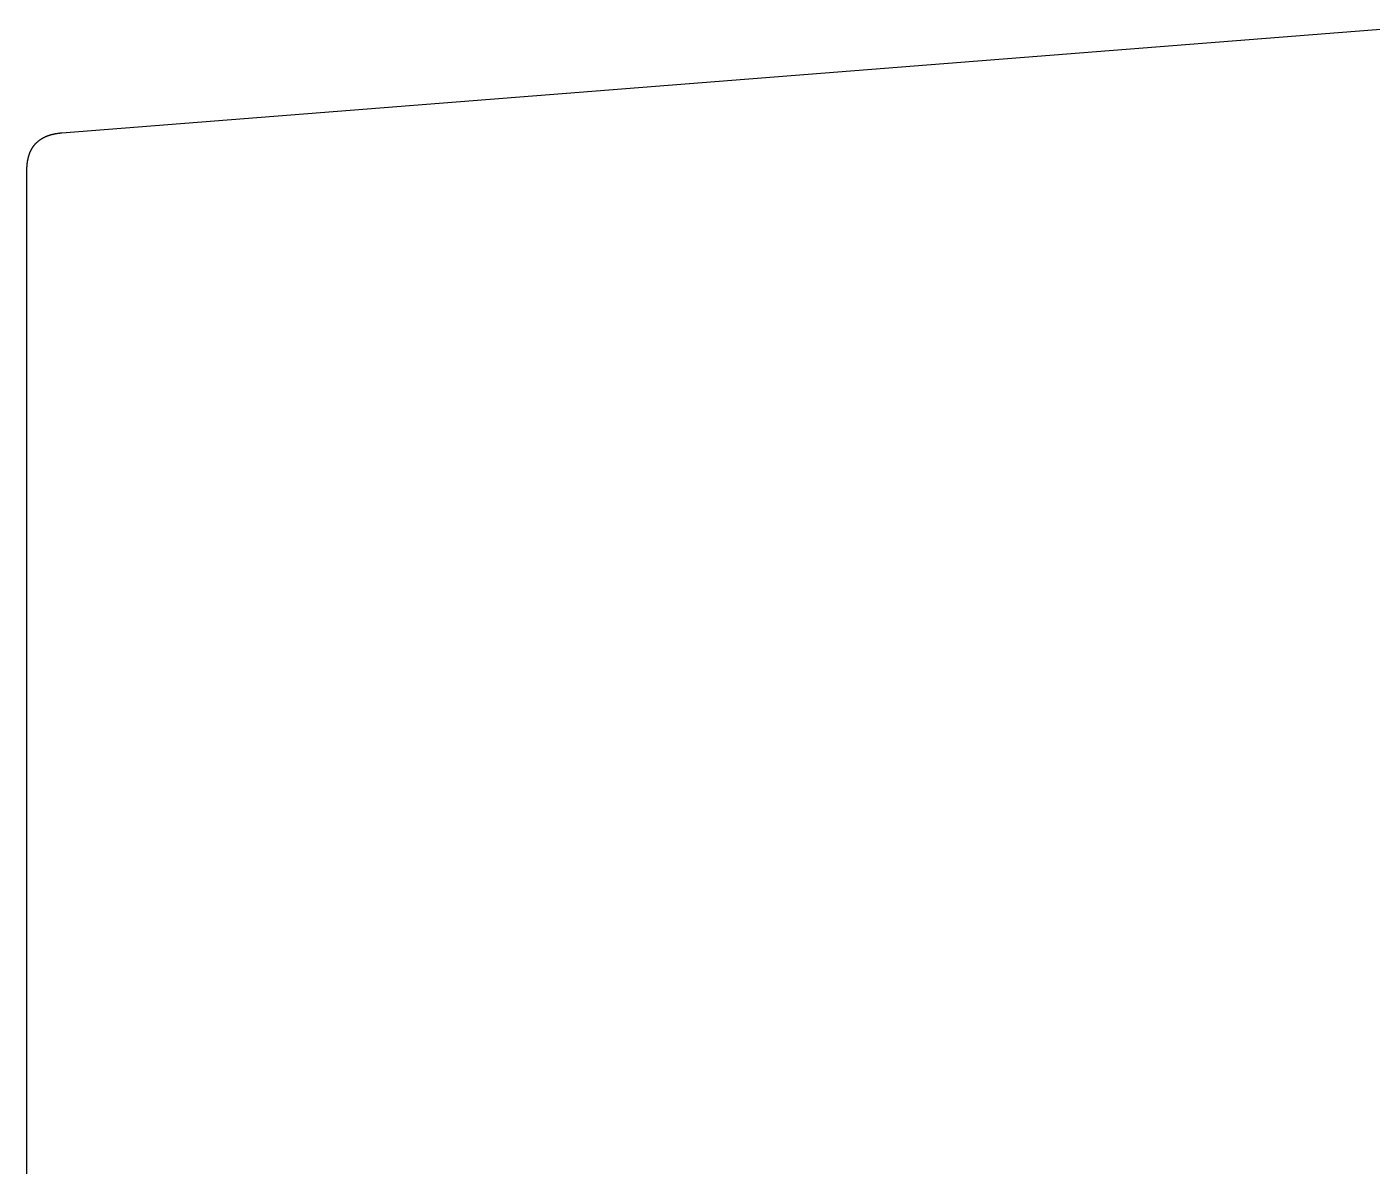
# Model space of a CAD drawing. Extents: x -174 to 104, y -42 to 61.
# Drawn here: x -174.18 to -138.63, y 9.19 to 39.31 of the extents above; entities that cross this region are included whole.
import ezdxf

# ---------------------------------------------------------------- set-up
doc = ezdxf.new("R2010")
doc.units = 0
doc.layers.add('BLACK', color=7, linetype='CONTINUOUS')

msp = doc.modelspace()

# ---------------------------------------------------------------- linework, layer by layer
at = {"layer": 'BLACK', "linetype": 'CONTINUOUS'}
for p, q in [((-173.25854, 36.51098), (-137.668181, 39.312002)), ((-173.920691, 36.255139), (-173.915137, 36.26045)), ((-173.915137, 36.26045), (-173.909522, 36.265709)), ((-173.909522, 36.265709), (-173.903846, 36.270916)), ((-173.903846, 36.270916), (-173.898108, 36.27607)), ((-173.898108, 36.27607), (-173.892309, 36.281172)), ((-173.892309, 36.281172), (-173.886448, 36.286222)), ((-173.886448, 36.286222), (-173.880524, 36.29122)), ((-173.880524, 36.29122), (-173.874537, 36.296167)), ((-173.874537, 36.296167), (-173.868487, 36.301063)), ((-173.868487, 36.301063), (-173.862372, 36.305907)), ((-173.862372, 36.305907), (-173.856194, 36.3107)), ((-173.856194, 36.3107), (-173.84995, 36.315443)), ((-173.84995, 36.315443), (-173.843641, 36.320134)), ((-173.843641, 36.320134), (-173.837266, 36.324774)), ((-173.837266, 36.324774), (-173.830826, 36.329364)), ((-173.830826, 36.329364), (-173.824318, 36.333903)), ((-173.824318, 36.333903), (-173.817743, 36.338392)), ((-173.817743, 36.338392), (-173.811099, 36.34283)), ((-173.811099, 36.34283), (-173.804388, 36.347217)), ((-173.804388, 36.347217), (-173.797608, 36.351554)), ((-173.797608, 36.351554), (-173.790757, 36.35584)), ((-173.790757, 36.35584), (-173.783837, 36.360076)), ((-173.783837, 36.360076), (-173.776846, 36.364261)), ((-173.776846, 36.364261), (-173.769784, 36.368396)), ((-173.769784, 36.368396), (-173.76265, 36.37248)), ((-173.76265, 36.37248), (-173.755443, 36.376513)), ((-173.755443, 36.376513), (-173.748163, 36.380495)), ((-173.748163, 36.380495), (-173.74081, 36.384427)), ((-173.74081, 36.384427), (-173.733382, 36.388307)), ((-173.733382, 36.388307), (-173.725878, 36.392136)), ((-173.725878, 36.392136), (-173.7183, 36.395915)), ((-173.7183, 36.395915), (-173.710644, 36.399641)), ((-173.710644, 36.399641), (-173.702912, 36.403317)), ((-173.702912, 36.403317), (-173.695101, 36.40694)), ((-173.695101, 36.40694), (-173.687212, 36.410512)), ((-173.687212, 36.410512), (-173.679244, 36.414032)), ((-173.679244, 36.414032), (-173.671197, 36.417499)), ((-173.671197, 36.417499), (-173.663068, 36.420914)), ((-173.663068, 36.420914), (-173.654858, 36.424277)), ((-173.654858, 36.424277), (-173.646566, 36.427586)), ((-173.646566, 36.427586), (-173.638191, 36.430842)), ((-173.638191, 36.430842), (-173.629733, 36.434045)), ((-173.629733, 36.434045), (-173.62119, 36.437194)), ((-173.62119, 36.437194), (-173.612562, 36.440289)), ((-173.612562, 36.440289), (-173.603848, 36.44333)), ((-173.603848, 36.44333), (-173.595047, 36.446316)), ((-173.595047, 36.446316), (-173.586159, 36.449248)), ((-173.586159, 36.449248), (-173.577183, 36.452124)), ((-173.577183, 36.452124), (-173.568118, 36.454945)), ((-173.568118, 36.454945), (-173.558962, 36.457709)), ((-173.558962, 36.457709), (-173.549716, 36.460418)), ((-173.549716, 36.460418), (-173.540379, 36.463069)), ((-173.540379, 36.463069), (-173.530949, 36.465664)), ((-173.530949, 36.465664), (-173.521426, 36.468201)), ((-173.521426, 36.468201), (-173.511809, 36.470681)), ((-173.511809, 36.470681), (-173.502097, 36.473102)), ((-173.502097, 36.473102), (-173.492289, 36.475464)), ((-173.492289, 36.475464), (-173.482385, 36.477768)), ((-173.482385, 36.477768), (-173.472383, 36.480012)), ((-173.472383, 36.480012), (-173.462283, 36.482195)), ((-173.462283, 36.482195), (-173.452083, 36.484319)), ((-173.452083, 36.484319), (-173.441783, 36.486381)), ((-173.441783, 36.486381), (-173.431383, 36.488382)), ((-173.431383, 36.488382), (-173.42088, 36.490321)), ((-173.42088, 36.490321), (-173.410275, 36.492197)), ((-173.410275, 36.492197), (-173.399566, 36.49401)), ((-173.399566, 36.49401), (-173.388752, 36.49576)), ((-173.388752, 36.49576), (-173.377832, 36.497446)), ((-173.377832, 36.497446), (-173.366806, 36.499067)), ((-173.366806, 36.499067), (-173.355673, 36.500623)), ((-173.355673, 36.500623), (-173.344431, 36.502113)), ((-173.344431, 36.502113), (-173.33308, 36.503537)), ((-173.33308, 36.503537), (-173.321619, 36.504894)), ((-173.321619, 36.504894), (-173.310046, 36.506184)), ((-173.310046, 36.506184), (-173.298361, 36.507405)), ((-173.298361, 36.507405), (-173.286563, 36.508557)), ((-173.286563, 36.508557), (-173.274651, 36.509641)), ((-173.274651, 36.509641), (-173.262624, 36.510654)), ((-173.262624, 36.510654), (-173.25854, 36.51098)), ((-174.129302, 35.9011), (-174.128003, 35.905414)), ((-174.128003, 35.905414), (-174.126691, 35.909703)), ((-174.126691, 35.909703), (-174.125363, 35.913976)), ((-174.125363, 35.913976), (-174.124021, 35.918226)), ((-174.124021, 35.918226), (-174.122663, 35.922461)), ((-174.122663, 35.922461), (-174.121292, 35.926672)), ((-174.121292, 35.926672), (-174.119905, 35.930867)), ((-174.119905, 35.930867), (-174.118504, 35.935039)), ((-174.118504, 35.935039), (-174.117087, 35.939197)), ((-174.117087, 35.939197), (-174.115657, 35.943331)), ((-174.115657, 35.943331), (-174.114211, 35.94745)), ((-174.114211, 35.94745), (-174.112751, 35.951546)), ((-174.112751, 35.951546), (-174.111276, 35.955627)), ((-174.111276, 35.955627), (-174.109788, 35.959686)), ((-174.109788, 35.959686), (-174.108284, 35.96373)), ((-174.108284, 35.96373), (-174.106766, 35.967751)), ((-174.106766, 35.967751), (-174.105233, 35.971758)), ((-174.105233, 35.971758), (-174.103687, 35.975743)), ((-174.103687, 35.975743), (-174.102126, 35.979713)), ((-174.102126, 35.979713), (-174.100551, 35.983661)), ((-174.100551, 35.983661), (-174.09896, 35.987595)), ((-174.09896, 35.987595), (-174.097357, 35.991507)), ((-174.097357, 35.991507), (-174.095738, 35.995404)), ((-174.095738, 35.995404), (-174.094106, 35.99928)), ((-174.094106, 35.99928), (-174.092459, 36.003142)), ((-174.092459, 36.003142), (-174.090799, 36.006983)), ((-174.090799, 36.006983), (-174.089123, 36.010809)), ((-174.089123, 36.010809), (-174.087434, 36.014615)), ((-174.087434, 36.014615), (-174.08573, 36.018406)), ((-174.08573, 36.018406), (-174.084014, 36.022177)), ((-174.084014, 36.022177), (-174.082281, 36.025933)), ((-174.082281, 36.025933), (-174.080536, 36.029669)), ((-174.080536, 36.029669), (-174.078776, 36.033391)), ((-174.078776, 36.033391), (-174.077003, 36.037093)), ((-174.077003, 36.037093), (-174.075214, 36.040781)), ((-174.075214, 36.040781), (-174.073413, 36.044449)), ((-174.073413, 36.044449), (-174.071597, 36.048103)), ((-174.071597, 36.048103), (-174.069768, 36.051737)), ((-174.069768, 36.051737), (-174.067923, 36.055358)), ((-174.067923, 36.055358), (-174.066066, 36.058959)), ((-174.066066, 36.058959), (-174.064194, 36.062546)), ((-174.064194, 36.062546), (-174.062309, 36.066114)), ((-174.062309, 36.066114), (-174.060409, 36.069668)), ((-174.060409, 36.069668), (-174.058496, 36.073203)), ((-174.058496, 36.073203), (-174.056568, 36.076725)), ((-174.056568, 36.076725), (-174.054627, 36.080228)), ((-174.054627, 36.080228), (-174.052671, 36.083717)), ((-174.052671, 36.083717), (-174.050702, 36.087187)), ((-174.050702, 36.087187), (-174.048718, 36.090644)), ((-174.048718, 36.090644), (-174.046722, 36.094083)), ((-174.046722, 36.094083), (-174.04471, 36.097508)), ((-174.04471, 36.097508), (-174.042686, 36.100915)), ((-174.042686, 36.100915), (-174.040647, 36.104309)), ((-174.040647, 36.104309), (-174.038594, 36.107685)), ((-174.038594, 36.107685), (-174.036527, 36.111047)), ((-174.036527, 36.111047), (-174.034447, 36.114391)), ((-174.034447, 36.114391), (-174.032352, 36.117722)), ((-174.032352, 36.117722), (-174.030244, 36.121036)), ((-174.030244, 36.121036), (-174.028121, 36.124336)), ((-174.028121, 36.124336), (-174.025985, 36.12762)), ((-174.025985, 36.12762), (-174.023834, 36.130889)), ((-174.023834, 36.130889), (-174.02167, 36.134142)), ((-174.02167, 36.134142), (-174.019492, 36.137381)), ((-174.019492, 36.137381), (-174.0173, 36.140604)), ((-174.0173, 36.140604), (-174.015093, 36.143813)), ((-174.015093, 36.143813), (-174.012873, 36.147006)), ((-174.012873, 36.147006), (-174.010639, 36.150185)), ((-174.010639, 36.150185), (-174.008391, 36.153349)), ((-174.008391, 36.153349), (-174.006128, 36.156498)), ((-174.006128, 36.156498), (-174.003852, 36.159632)), ((-174.003852, 36.159632), (-174.001561, 36.162752)), ((-174.001561, 36.162752), (-173.999257, 36.165857)), ((-173.999257, 36.165857), (-173.996938, 36.168948)), ((-173.996938, 36.168948), (-173.994605, 36.172024)), ((-173.994605, 36.172024), (-173.992258, 36.175086)), ((-173.992258, 36.175086), (-173.989897, 36.178133)), ((-173.989897, 36.178133), (-173.987521, 36.181166)), ((-173.987521, 36.181166), (-173.985132, 36.184184)), ((-173.985132, 36.184184), (-173.982728, 36.187189)), ((-173.982728, 36.187189), (-173.98031, 36.190179)), ((-173.98031, 36.190179), (-173.977878, 36.193155)), ((-173.977878, 36.193155), (-173.975431, 36.196117)), ((-173.975431, 36.196117), (-173.97297, 36.199065)), ((-173.97297, 36.199065), (-173.970495, 36.201999)), ((-173.970495, 36.201999), (-173.968005, 36.204919)), ((-173.968005, 36.204919), (-173.965501, 36.207825)), ((-173.965501, 36.207825), (-173.962982, 36.210717)), ((-173.962982, 36.210717), (-173.960449, 36.213596)), ((-173.960449, 36.213596), (-173.957901, 36.21646)), ((-173.957901, 36.21646), (-173.955339, 36.219311)), ((-173.955339, 36.219311), (-173.952762, 36.222148)), ((-173.952762, 36.222148), (-173.950171, 36.224972)), ((-173.950171, 36.224972), (-173.947565, 36.227781)), ((-173.947565, 36.227781), (-173.942309, 36.23336)), ((-173.942309, 36.23336), (-173.936994, 36.238885)), ((-173.936994, 36.238885), (-173.931619, 36.244357)), ((-173.931619, 36.244357), (-173.926185, 36.249774)), ((-173.926185, 36.249774), (-173.920691, 36.255139)), ((-174.179831, 35.544209), (-174.179722, 35.550162)), ((-174.179722, 35.550162), (-174.179594, 35.556078)), ((-174.179594, 35.556078), (-174.179446, 35.561977)), ((-174.179446, 35.561977), (-174.179279, 35.567839)), ((-174.179279, 35.567839), (-174.179092, 35.573684)), ((-174.179092, 35.573684), (-174.178886, 35.579493)), ((-174.178886, 35.579493), (-174.178662, 35.585285)), ((-174.178662, 35.585285), (-174.178418, 35.591041)), ((-174.178418, 35.591041), (-174.178155, 35.596779)), ((-174.178155, 35.596779), (-174.177874, 35.602483)), ((-174.177874, 35.602483), (-174.177573, 35.608169)), ((-174.177573, 35.608169), (-174.177254, 35.613821)), ((-174.177254, 35.613821), (-174.176917, 35.619455)), ((-174.176917, 35.619455), (-174.176561, 35.625056)), ((-174.176561, 35.625056), (-174.176186, 35.630638)), ((-174.176186, 35.630638), (-174.175794, 35.636187)), ((-174.175794, 35.636187), (-174.175382, 35.641719)), ((-174.175382, 35.641719), (-174.174953, 35.647217)), ((-174.174953, 35.647217), (-174.174506, 35.652699)), ((-174.174506, 35.652699), (-174.174041, 35.658147)), ((-174.174041, 35.658147), (-174.173557, 35.663578)), ((-174.173557, 35.663578), (-174.173056, 35.668976)), ((-174.173056, 35.668976), (-174.172537, 35.674357)), ((-174.172537, 35.674357), (-174.172, 35.679706)), ((-174.172, 35.679706), (-174.171445, 35.685038)), ((-174.171445, 35.685038), (-174.170874, 35.690338)), ((-174.170874, 35.690338), (-174.170284, 35.695621)), ((-174.170284, 35.695621), (-174.169677, 35.700873)), ((-174.169677, 35.700873), (-174.169053, 35.706108)), ((-174.169053, 35.706108), (-174.168411, 35.711311)), ((-174.168411, 35.711311), (-174.167752, 35.716498)), ((-174.167752, 35.716498), (-174.167077, 35.721654)), ((-174.167077, 35.721654), (-174.166383, 35.726793)), ((-174.166383, 35.726793), (-174.165674, 35.731901)), ((-174.165674, 35.731901), (-174.164946, 35.736994)), ((-174.164946, 35.736994), (-174.164203, 35.742055)), ((-174.164203, 35.742055), (-174.163442, 35.747101)), ((-174.163442, 35.747101), (-174.162665, 35.752116)), ((-174.162665, 35.752116), (-174.16187, 35.757115)), ((-174.16187, 35.757115), (-174.16106, 35.762085)), ((-174.16106, 35.762085), (-174.160232, 35.767038)), ((-174.160232, 35.767038), (-174.159389, 35.771962)), ((-174.159389, 35.771962), (-174.158528, 35.77687)), ((-174.158528, 35.77687), (-174.157652, 35.781749)), ((-174.157652, 35.781749), (-174.156759, 35.786612)), ((-174.156759, 35.786612), (-174.15585, 35.791446)), ((-174.15585, 35.791446), (-174.154924, 35.796264)), ((-174.154924, 35.796264), (-174.153983, 35.801054)), ((-174.153983, 35.801054), (-174.153025, 35.805828)), ((-174.153025, 35.805828), (-174.152052, 35.810574)), ((-174.152052, 35.810574), (-174.151062, 35.815304)), ((-174.151062, 35.815304), (-174.150058, 35.820006)), ((-174.150058, 35.820006), (-174.149036, 35.824693)), ((-174.149036, 35.824693), (-174.147999, 35.829352)), ((-174.147999, 35.829352), (-174.146946, 35.833996)), ((-174.146946, 35.833996), (-174.145878, 35.838613)), ((-174.145878, 35.838613), (-174.144794, 35.843214)), ((-174.144794, 35.843214), (-174.143695, 35.847788)), ((-174.143695, 35.847788), (-174.142579, 35.852347)), ((-174.142579, 35.852347), (-174.141449, 35.856879)), ((-174.141449, 35.856879), (-174.140302, 35.861396)), ((-174.140302, 35.861396), (-174.139141, 35.865887)), ((-174.139141, 35.865887), (-174.137964, 35.870363)), ((-174.137964, 35.870363), (-174.136773, 35.874813)), ((-174.136773, 35.874813), (-174.135565, 35.879247)), ((-174.135565, 35.879247), (-174.134343, 35.883656)), ((-174.134343, 35.883656), (-174.133105, 35.88805)), ((-174.133105, 35.88805), (-174.131852, 35.892418)), ((-174.131852, 35.892418), (-174.130584, 35.896772)), ((-174.130584, 35.896772), (-174.129302, 35.9011)), ((-174.18008, 35.514062), (-174.18007, 35.520143)), ((-174.18008, -34.234398), (-174.18008, 35.514062)), ((-174.18007, 35.520143), (-174.18004, 35.526205)), ((-174.18004, 35.526205), (-174.17999, 35.532231)), ((-174.17999, 35.532231), (-174.17992, 35.538238)), ((-174.17992, 35.538238), (-174.179831, 35.544209))]:
    msp.add_line(p, q, dxfattribs=at)

doc.saveas('drawing.dxf')
